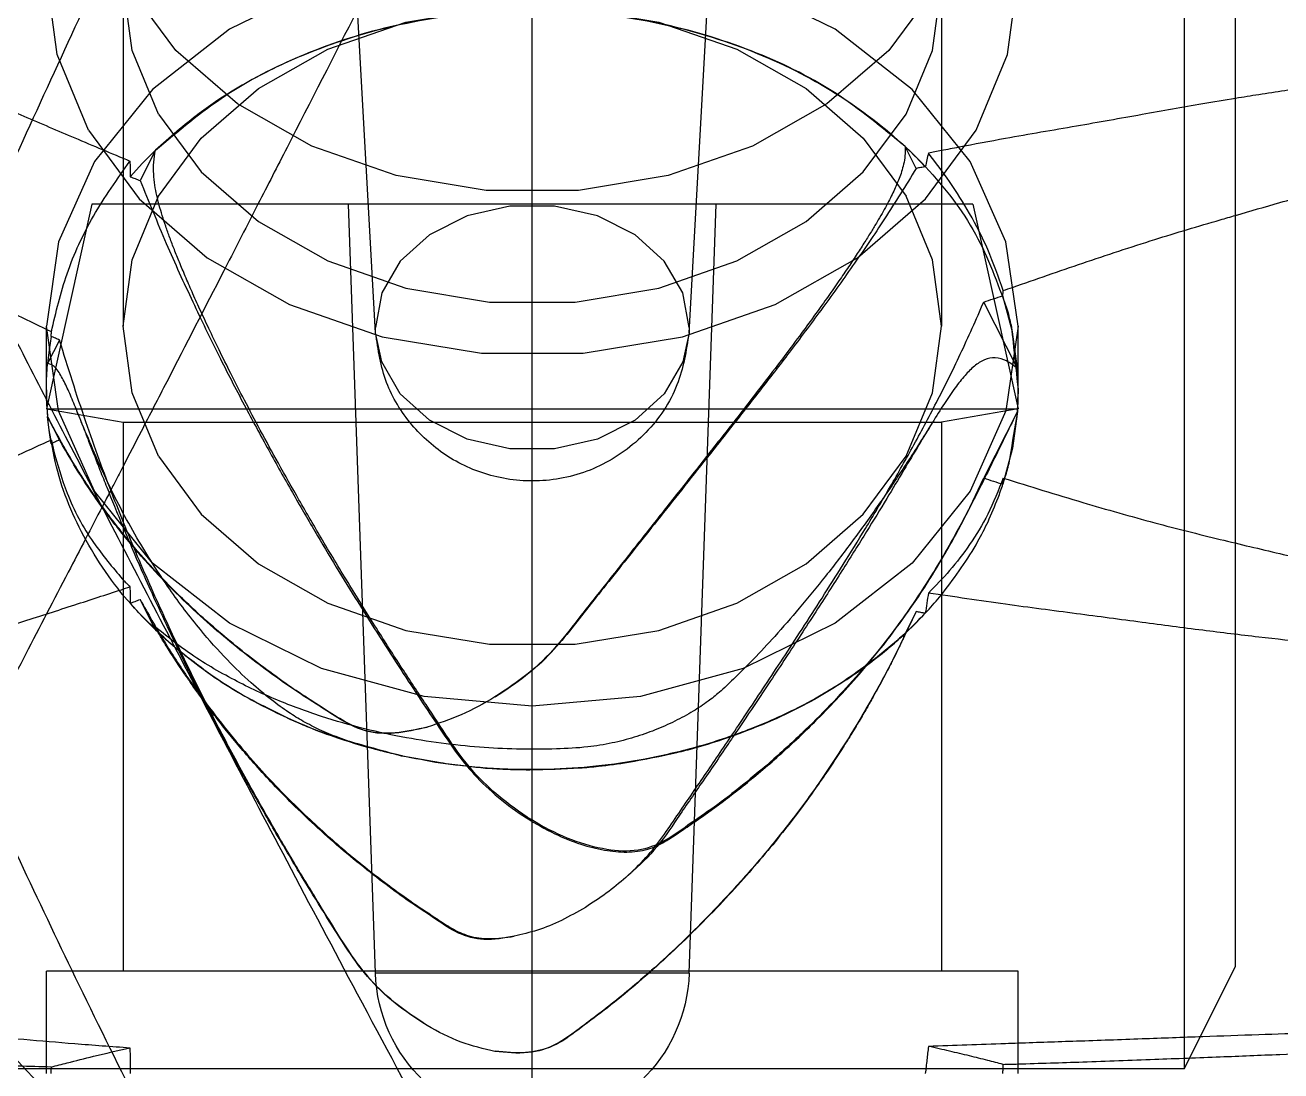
# Model space of a CAD drawing. Header units: millimetres. Extents: x 8981 to 59433, y 5244 to 14154.
# Drawn here: x 10623.24 to 10672.35, y 9229.16 to 9270.07 of the extents above; entities that cross this region are included whole.
import ezdxf

# ---------------------------------------------------------------- set-up
doc = ezdxf.new("R2010")
doc.units = ezdxf.units.MM
doc.linetypes.add('DASHED', pattern=[19.049999999999997, 12.7, -6.35])
doc.layers.add('2虚线层', color=6, linetype='DASHED')
doc.layers.add('6细线层', color=4, linetype='Continuous')

# ---------------------------------------------------------------- blocks, each defined once
blk = doc.blocks.new('G$CE91B29D6')
at = {"layer": '6细线层'}
for p, q in [((101.3815373907992, -261.6280124246841), (101.3815373907992, 259.3674384866608)), ((75.88153739079917, -50.25848892354406), (75.88153739079917, 2.283182012615725)), ((73.88153739079917, -50.75687339575961), (73.88153739079917, 1.901697609690018)), ((95.25174940556371, -42.53353054483887), (94.20251992989415, -23.81812456843909)), ((107.5113253760346, -42.53353054483887), (108.5605548517042, -23.81812456843909)), ((85.38153739079917, -28.88984166190494), (85.38153739079917, -42.27680307999253)), ((117.3815373907992, -28.88984166190494), (117.3815373907992, -42.27680307999253)), ((119.9663418046393, -31.64851364260539), (120.3815373907992, -28.56002743903082)), ((118.7389010860779, -34.60201817890629), (119.9663418046393, -31.64851364260539)), ((84.26312890082681, -35.83154770743567), (86.52673922378654, -33.0149879141245)), ((116.2363355578118, -33.0149879141245), (118.4999458807715, -35.83154770743567)), ((86.36801113739693, -36.10342326073442), (86.8013773382836, -35.24591970560141)), ((82.85790705952877, -38.97129951801617), (84.26312890082681, -35.83154770743567)), ((116.1197071475171, -35.39574693818577), (116.716422915385, -36.57647097820882)), ((116.1197071475171, -35.39574693818577), (116.6244743027919, -35.90281911962666)), ((118.4999458807715, -35.83154770743567), (119.9051677220696, -38.97129951801617)), ((116.6244743027919, -35.90281911962666), (117.1040149665632, -36.43027656339109)), ((84.15509469147855, -37.50298635533545), (82.38153739079917, -45.50298635533545)), ((84.15509469147855, -37.50298635533545), (118.6079800891885, -37.50298635533545)), ((95.24586400754833, -67.57783544366248), (94.19562713515097, -37.50298635533545)), ((107.5172107731187, -67.57783544366248), (108.5674476464474, -37.50298635533545)), ((118.6079800891885, -37.50298635533545), (120.3815373907992, -45.50298635533545)), ((82.38153739079917, -42.27680307999253), (82.85790705952877, -38.97129951801617)), ((119.9051677220696, -38.97129951801617), (120.3815373907992, -42.27680307999253)), ((82.4116883342349, -43.93181610666215), (83.72680590387517, -41.32958734803833)), ((82.38153739079917, -44.7702206755057), (82.38153739079917, -42.27680307999253)), ((95.24586400754833, -42.32347072311677), (95.25174940556371, -42.53353054483887)), ((107.5113253760346, -42.53353054483887), (107.5172107731187, -42.32347072311677)), ((117.031899002307, -44.87763356720097), (117.3815373907992, -42.27680307999253)), ((120.1909452731916, -42.67198884650134), (120.275378650912, -43.20265653519891)), ((120.3815373907992, -44.77005025953986), (120.3815373907992, -42.27680307999253)), ((119.8712766532981, -42.81899355910718), (120.3355281659597, -43.73761001112871)), ((120.275378650912, -43.20265653519891), (120.3355281659597, -43.73761001112871)), ((115.9982647131392, -47.36479528190102), (117.031899002307, -44.87763356720097)), ((120.3815373907992, -45.50298635533545), (82.38153739079917, -45.50298635533545)), ((82.38153739079917, -45.50298635533545), (85.38153739079917, -46.03196729754563)), ((82.4116883342349, -45.6097084680805), (82.60684162277812, -47.0516206471948)), ((82.4116883342349, -45.6097084680805), (83.72680590387517, -48.21193722670432)), ((120.3815373907992, -45.50298635533545), (117.3815373907992, -46.03196729754563)), ((117.3815373907992, -46.03196729754563), (85.38153739079917, -46.03196729754563)), ((85.38153739079917, -46.03196729754563), (85.38153739079917, -67.50298635533545)), ((117.3815373907992, -46.03196729754563), (117.3815373907992, -67.50298635533545)), ((119.8712766532981, -46.72253101563547), (120.3355281659597, -45.80391456349753)), ((120.275378650912, -46.33886803954374), (120.3355281659597, -45.80391456349753)), ((120.1909452731916, -46.8695357281249), (120.275378650912, -46.33886803954374)), ((82.60684162277812, -47.0516206471948), (82.97684188086623, -48.46007777948398)), ((84.38091300886208, -49.58349445660133), (83.72680590387517, -48.21193722670432)), ((84.38055671930397, -49.58369217370637), (83.92301513154143, -48.67835267737973)), ((84.26312890082681, -48.72205845231656), (86.52673922378654, -51.53861824562773)), ((75.88153739079917, -71.30298635538202), (75.88153739079917, -50.25848892354406)), ((73.88153739079917, -67.30298635538202), (73.88153739079917, -50.75687339575961)), ((116.1197071475171, -54.14577763644047), (116.716422915385, -52.96505359653383)), ((86.36801113739693, -53.43810131400824), (86.8013773382836, -54.29560486902483)), ((86.36801113739693, -53.43810131400824), (87.13914577283049, -55.04135966789909)), ((116.6244743027919, -53.63870545499958), (117.1040149665632, -53.11124801135156)), ((116.1197071475171, -54.14577763644047), (116.6244743027919, -53.63870545499958)), ((86.80106350027108, -54.29500481765717), (86.80051896061832, -54.29444823041558)), ((87.28251290127719, -55.32580527849495), (87.13883070733482, -55.04150070785545)), ((104.975524566994, -59.35698113916442), (106.4543102177986, -59.08603173971642)), ((75.88153739079917, -71.30298635538202), (73.88153739079917, -67.30298635538202)), ((82.38153739079917, -67.50298635533545), (120.3815373907992, -67.50298635533545)), ((82.38153739079917, -71.50211767759174), (82.38153739079917, -67.50298635533545)), ((95.24586400754833, -67.57783544366248), (107.5172107731187, -67.57783544366248)), ((120.3815373907992, -71.50184435141273), (120.3815373907992, -67.50298635533545)), ((126.8815373907992, -71.30298635538202), (75.88153739079917, -71.30298635538202))]:
    blk.add_line(p, q, dxfattribs=at)
for points in [[(84.15509469147855, -23.57210902415682), (84.53127074513668, -26.37133237579837), (85.64555433943951, -29.05213791248389), (87.44301134992475, -31.48630686232354)], [(87.44301134992475, -31.48630686232354), (89.85881703898394, -33.58374258689582), (92.76402908649379, -35.23395518504549), (96.06431259393776, -36.38263791869394), (99.57494655151004, -36.96601548371837), (103.1881282300883, -36.96601548371837), (106.6987621867293, -36.38263791869394), (109.9990456951045, -35.23395518504549), (112.9042577416831, -33.58374258689582), (115.3200634316736, -31.48630686232354), (117.1175204421588, -29.05213791248389), (118.2318040355303, -26.37133237579837), (118.6079800891885, -23.57210902415682)], [(105.6094351363563, -27.7944457171252), (109.6253284336262, -28.89309239259455), (113.2278436263286, -30.66285420733038), (116.2363355578118, -33.0149879141245)], [(86.01021449726159, -37.29145872720983), (84.0241736955204, -34.60201817890629), (82.79673297695899, -31.64851364260539), (82.38153739079917, -28.56002743903082)], [(115.9982647131392, -33.97783386381343), (114.3258093008035, -36.24262590450235), (112.0876270923027, -38.18606599129271), (109.3815373907992, -39.72321646660566), (106.3258093008035, -40.78689647850115), (103.0539928031349, -41.33061810664367), (99.70908197846347, -41.33061810664367), (96.43726548079485, -40.78689647850115), (93.38153739079917, -39.72321646660566), (90.67544768929565, -38.18606599129271), (88.43726548079485, -36.24262590450235), (86.76481006845916, -33.97783386381343), (85.73117577929133, -31.49067214899696), (85.38153739079917, -28.88984166190494)], [(86.52673922378654, -33.0149879141245), (89.53523115526968, -30.66285420733038), (93.13774634704077, -28.89309239259455)], [(115.9982647131392, -33.97783386381343), (117.031899002307, -31.49067214899696), (117.3815373907992, -28.88984166190494)], [(117.3815373907992, -42.27680307999253), (117.031899002307, -39.67597259266768), (115.9982647131392, -37.18881087785121), (114.3258093008035, -34.92401883716229), (112.0876270923027, -32.98057875048835), (109.3815373907992, -31.44342827517539), (106.3258093008035, -30.37974826316349), (103.0539928031349, -29.83602663502097), (99.70908197846347, -29.83602663502097), (96.43726548079485, -30.37974826316349), (93.38153739079917, -31.44342827517539), (90.67544768929565, -32.98057875048835), (88.43726548079485, -34.92401883716229), (86.76481006845916, -37.18881087785121)], [(118.7389010860779, -34.60201817890629), (116.7528602834054, -37.29145872720983), (114.0950189111018, -39.59929383022245), (110.8815373907992, -41.42466001969296), (107.2528602834054, -42.68778003379703), (103.3675781925403, -43.33344946720172), (99.39549658905798, -43.33344946720172), (95.51021449726159, -42.68778003379703), (91.88153739079917, -41.42466001969296), (88.66805586956525, -39.59929383022245), (86.01021449726159, -37.29145872720983)], [(86.01308195937509, -36.0362461602781), (86.39983274500901, -35.63475026306696), (86.8013773382836, -35.24591970560141)], [(85.38153739079917, -42.27680307999253), (85.73117577929133, -39.67597259266768), (86.76481006845916, -37.18881087785121)], [(95.24586400754833, -42.32347072311677), (95.49440189164216, -40.9719820067985), (96.21988048117692, -39.72998286865186), (97.36352581616575, -38.69809269229881), (98.83268655270422, -37.95990908320528), (100.508340025247, -37.57523528696038), (102.2547347563514, -37.57523528696038), (103.9303882288941, -37.95990908320528), (105.3995489654326, -38.69809269229881), (106.5431943004214, -39.72998286865186), (107.2686728899562, -40.9719820067985), (107.5172107731187, -42.32347072311677)], [(82.4116883342349, -43.93181610666215), (82.60684162277812, -42.48990392743144), (82.97684188086623, -41.08144679525867)], [(82.38153739079917, -42.27680307999253), (82.85790705952877, -45.58230664173607), (84.26312890082681, -48.72205845231656)], [(115.9982647131392, -47.36479528190102), (114.3258093008035, -49.62958732270636), (112.0876270923027, -51.5730274093803), (109.3815373907992, -53.11017788469326), (106.3258093008035, -54.17385789670516), (103.0539928031349, -54.71757952473126), (99.70908197846347, -54.71757952473126), (96.43726548079485, -54.17385789670516), (93.38153739079917, -53.11017788469326), (90.67544768929565, -51.5730274093803), (88.43726548079485, -49.62958732270636), (86.76481006845916, -47.36479528190102), (85.73117577929133, -44.87763356720097), (85.38153739079917, -42.27680307999253)], [(86.52673922378654, -51.53861824562773), (89.53523115526968, -53.89075195242185), (93.13774634704077, -55.6605137672741), (97.15363964524204, -56.75916044262704), (101.3815373907992, -57.13160124688875), (105.6094351363563, -56.75916044262704), (109.6253284336262, -55.6605137672741), (113.2278436263286, -53.89075195242185), (116.2363355578118, -51.53861824562773), (118.4999458807715, -48.72205845231656), (119.9051677220696, -45.58230664173607), (120.3815373907992, -42.27680307999253)], [(95.25174940556371, -42.53353054483887), (95.49440189164216, -43.67495943955146), (96.21988048117692, -44.9169585776981), (97.36352581616575, -45.94884875393473), (98.83268655270422, -46.68703236314468), (100.508340025247, -47.07170615938958), (102.2547347563514, -47.07170615938958), (103.9303882288941, -46.68703236314468), (105.3995489654326, -45.94884875393473), (106.5431943004214, -44.9169585776981), (107.2686728899562, -43.67495943955146), (107.5113253760346, -42.53353054483887)], [(86.01308195937509, -53.50527841446456), (86.39983274500901, -53.90677431167569), (86.8013773382836, -54.29560486902483)]]:
    blk.add_lwpolyline(points, dxfattribs=at)
blk.add_arc((101.3815373907992, -67.36357300786767), 6.1394133476, 182.0000000001571, 357.9999999998429, dxfattribs=at)
for points in [[(140.4289840906122, -86.85070632083807), (140.4756052018338, -86.70258867915254), (140.4773878277474, -86.44223300460726), (140.4588622412839, -86.16089151368942), (140.4357077003651, -85.85642149369232), (140.4072232320168, -85.52612053568009), (140.3581169442468, -85.16741940099746), (140.2869335617133, -84.77943452005275), (140.1981262750187, -84.36037551716436), (140.0937200439357, -83.90754921035841), (139.9727096305423, -83.41827659262344), (139.8344363178321, -82.88979961478617), (139.6788654401162, -82.31905980908778), (139.506134964452, -81.70249287597835), (139.3147754556694, -81.0362958679907), (139.102781155073, -80.3163536231732), (138.8679872219645, -79.5382115393877), (138.6080754193672, -78.69702826417051), (138.32059253838, -77.78753219218925), (138.0029017123588, -76.80395627510734), (137.6520285736033, -75.74002448213287), (137.2647964581111, -74.58887474017683), (136.8378872106978, -73.34293043520302), (136.3676696726316, -71.99379442993086), (135.8495877123632, -70.53234665549826), (135.27847765565, -68.9486059875926), (134.6486242580422, -67.23159155470785), (133.953606036418, -65.36923656240106), (133.1863088960954, -63.34824832330924), (132.3389161889636, -61.15394359547645), (131.4028457439699, -58.77003250550479), (130.3680847062924, -56.1785526482854), (129.2227901657307, -53.35977622109931), (127.9535085614034, -50.29188654501922), (126.5448129055285, -46.95074404240586), (124.9787903362148, -43.3097016151296), (123.2348210494229, -39.33927736966871), (121.2889554108688, -35.00689154886641), (119.1132966912546, -30.27659758168738), (116.6751840998613, -25.10871797637083), (113.9356169178345, -19.45971000392456), (110.8436136543014, -13.28294316167012), (107.3368091414877, -6.530978933093138), (103.335925609731, 0.8521610705647618), (98.79349905338222, 8.831664039287716), (94.24826530266637, 16.44858836929779), (90.16900428842837, 23.03718213993125), (86.46457067124629, 28.81389031419531), (83.09727557089263, 33.91691486327909), (80.07758917652154, 38.49056589778047), (77.3593020429098, 42.60851004056167), (74.87331966675902, 46.31114203820471), (72.58806686095977, 49.64713580219541), (70.48960530005479, 52.66523450228851), (68.56357496224427, 55.40499519242439), (66.79496335882777, 57.89843948290218), (65.39150010414505, 59.86340320669115)], [(85.55995885461653, -109.33026977384), (86.32751465022648, -108.0053065072279), (89.76272938951934, -101.9919351028511), (93.54438078302974, -95.25606953608803), (97.6580695639559, -87.84836341568734), (101.6299548763045, -80.61191236134619), (105.12445005674, -74.16725719254464), (108.2165391956651, -68.39764399488922), (110.9730803816774, -63.19767189153936), (113.4454467845344, -58.49274564092048), (115.6744725694143, -54.22147098288406), (117.6922858515018, -50.33370978292078), (119.5254277791091, -46.78745683096349), (121.1959152286136, -43.54703403683379), (122.7221026289471, -40.58163213997614), (124.1195403029405, -37.86443460325245), (125.401451702156, -35.37186643783934), (126.5794674986237, -33.08321127446834), (127.6642431560167, -30.98033679870423), (128.6649116761246, -29.04695903824177), (129.5892872204267, -27.26836728467606), (130.4441391573482, -25.6312568836147), (131.2353981108599, -24.12358029291499), (131.9683101418623, -22.73441516689491), (132.6477078757443, -21.45392786583398), (133.2785956607395, -20.27353385079186), (133.8654198189461, -19.1853889512131), (134.4119388255485, -18.18220770196058), (134.9213922945046, -17.25725015311036), (135.3966305189961, -16.40430737449788), (135.8401584233352, -15.61765066895168), (136.254176212401, -14.89204293687362), (136.6406319615626, -14.22271384752821), (137.0014421231308, -13.60525033145677), (137.3397327353441, -13.0368189222645), (137.6587652367734, -12.51559785939753), (137.9607281777271, -12.03935258963611), (138.2474088742592, -11.60538142162841), (138.523695602008, -11.2141485363245), (138.7947888233894, -10.86830217239913), (139.0536387245365, -10.56091221026145)], [(140.4357077003651, -11.34443474048749), (140.4072232320168, -11.70237578055821), (140.3581169442468, -12.09078186529223), (140.2869335617133, -12.510532196844), (140.1981262750187, -12.96347620990127), (140.0937200439357, -13.4524235771969), (139.9727096305423, -13.98014892672654), (139.8344363178321, -14.54949013667647), (139.6788654401162, -15.16358352848329), (139.506134964452, -15.82607965159696), (139.3147754556694, -16.54084974189755), (139.102781155073, -17.31205863715149), (138.8679872219645, -18.14418666262645), (138.6080754193672, -19.04207170603331), (138.32059253838, -20.01094558369368), (138.0029017123588, -21.0564915771829), (137.6520285736033, -22.1848447950324), (137.2647964581111, -23.4026576380711), (136.8378872106978, -24.71721610764507), (136.3676696726316, -26.13652759825345), (135.8495877123632, -27.6691902698949), (135.27847765565, -29.3245066824602), (134.6486242580422, -31.11259094788693), (133.953606036418, -33.04441322560888), (133.1863088960954, -35.13189141137991), (132.3389161889636, -37.38799708732404), (131.4028457439699, -39.82690027332865), (130.3680847062924, -42.46394404163584), (129.2227901657307, -45.31563091790304), (127.9535085614034, -48.39982160739601), (126.5448129055285, -51.73581317346543), (124.9787903362148, -55.34433481784072), (123.2348210494229, -59.24764571560081), (121.2889554108688, -63.46951810317114), (119.1132966912546, -68.03516606276389), (116.6751840998613, -72.97119117318653), (113.9356169178345, -78.30521520494949), (110.8436136543014, -84.06456301815342), (107.3368091414877, -90.27351345552597), (103.335925609731, -96.9595976943383), (98.79349905338222, -104.0645373290172), (94.24826530266637, -110.7288765067933), (90.16900428842837, -116.4001607608516), (87.65353908289308, -119.7543969399994)], [(120.188107851819, -42.49959351925645), (122.7697035632291, -41.2254110617796), (125.0651703960457, -40.01312077150214), (127.1143333622449, -38.86268065299373), (128.950288396255, -37.77310754184145), (130.6000519096115, -36.74287832027767), (132.0862559098014, -35.77014731883537), (133.4275574310877, -34.8523265857948), (134.639389839881, -33.98625344096217), (135.7353095718854, -33.16916676529218), (136.7273587527879, -32.39867056440562), (137.6263180579253, -31.67267533380073), (138.4412482808539, -30.98870005120989), (139.1783796948575, -30.34324501012452), (139.8432240727552, -29.7337483104784), (140.4420247906082, -29.15876109257806), (140.9814266897001, -28.6172111404594), (141.4673824831107, -28.10770513815805), (141.8951622042068, -27.62298454029951), (142.2498232926437, -27.15320732595865), (142.5193706787386, -26.69517806381918), (142.63437570531, -26.18132952519227)], [(107.3897351994374, -28.28172608383466), (108.2165391956651, -29.89901147701312), (110.9730803816774, -35.28705336316489), (112.1084745423132, -37.50329636258539)], [(116.1201258794599, -35.39599991880823), (113.3729986054086, -33.2480760612525), (110.123850943447, -31.58141098788474), (106.5089874881514, -30.46700839372352), (102.6795993241676, -29.95018665550742), (98.79586037054742, -30.05383046879433), (95.0202277413764, -30.77281359396875), (91.51065074924463, -32.07735407026485), (88.4139590057739, -33.91338166035712), (85.85972450293684, -36.20303976431023), (83.95483635451728, -38.85175618575886), (82.77903590716505, -41.74751569749787)], [(86.80113059181804, -35.24599744030274), (89.56488988820547, -33.1381467479514), (92.82224975425834, -31.508146825945), (96.43389582626605, -30.42837778176181), (100.2493517426037, -29.94189789798111), (104.1060153124117, -30.06903267710004), (107.8594663272806, -30.80574145284481), (111.3425569598758, -32.12037863128353), (114.4095407155537, -33.95766484190244), (116.1202693506339, -35.39585060358513)], [(49.73189596824432, -30.74354943749495), (50.08590540375644, -30.74468160665128), (50.46814751152033, -30.74970428901725), (50.88088332574898, -30.75931398221292), (51.32653159640813, -30.77426186692901), (51.8076855790996, -30.79534010426141), (52.32711970146829, -30.82335929991677), (52.88778856016779, -30.85911357495934), (53.4928399472692, -30.90333061316051), (54.14565473508173, -30.95665520813782), (54.84984620746309, -31.01974838157184), (55.60923004143024, -31.09310848580208), (56.42780502878213, -31.1769113203045), (57.30974755894476, -31.27085230580997), (58.25953736987049, -31.37395821593236), (59.28227152202362, -31.48456307535525), (60.38367650184864, -31.60277309839148), (61.5703680365541, -31.7308480006177), (62.85002395037645, -31.87203401548322), (64.23080874320203, -32.03076117299497), (65.72105602819556, -32.21139728778508), (67.32966156296516, -32.41673234547488), (69.06644240200603, -32.64956030272879), (70.9428529896968, -32.91425231122412), (72.97203089568848, -33.22073904541321), (73.88214119795794, -33.36696508037858)], [(127.4803166221091, -31.33742053830065), (126.3786281979837, -31.82603716978338), (124.8074741521114, -32.51868729828857), (123.1078867119932, -33.26148783136159), (121.2681479844459, -34.05694528808817), (119.2754327551656, -34.90772770799231), (117.1154045303547, -35.81633866170887)], [(73.88188312474722, -37.93939839792438), (72.15289222069168, -37.44104001065716), (70.03636919792825, -36.83612263761461), (68.10513452433133, -36.29528646357358), (66.33744219962591, -35.81461169780232), (64.71656603451902, -35.3861256436212), (63.22838691148991, -35.0021675999742), (61.86031985089267, -34.65697106835432), (60.60057221159423, -34.34789490629919), (59.43876030474985, -34.07275968696922), (58.36592537622982, -33.82903488830198), (57.37434096254492, -33.61371686554048), (56.45777802348221, -33.42162605246995), (55.61068271372551, -33.2477693122346), (54.82780005402947, -33.08845982339699), (54.10421306260014, -32.94098633120302), (53.43534969624216, -32.80335729080252), (52.81697745241308, -32.67410058958922), (52.24522524878466, -32.55199105245993), (51.71654118124479, -32.43604135222267), (51.22763590041632, -32.32555735576898), (50.77546588230962, -32.22005608910695), (50.35723236102695, -32.11920505319722), (49.97039403013969, -32.02278287685476)], [(73.88214119795794, -33.36696508037858), (75.16616209495896, -33.58239713753574), (77.53606842916543, -33.99937873880845), (80.09918056793595, -34.45093800965697), (82.87775015171701, -34.93682089878712), (84.7051118332156, -35.27563436713535)], [(84.7051118332156, -35.27563436713535), (85.3824706942969, -35.40744831599295)], [(86.80106350027108, -35.24590706790332), (86.80919831331903, -35.61036197270732), (86.8630408541494, -35.94023156515323), (86.94170773860151, -36.23065642360598), (87.0337079893061, -36.49447689380031), (87.13476691387677, -36.74298913008533), (87.24765342652881, -36.99256572383456), (87.3778716110819, -37.25791223405395), (87.53019060559654, -37.54833866469562), (87.70403903994793, -37.86203781387303), (87.89934701558286, -38.19863200024702), (88.12093680065209, -38.56586053990759), (88.37621256981129, -38.97457410022616), (88.67383670706386, -39.4363940008916), (89.01288277834738, -39.94758136279415), (89.39164884287948, -40.50383127853274), (89.81785210214639, -41.11464030679781), (90.30105265967632, -41.79126747709233), (90.8561941654616, -42.55153939081356), (91.50808872275138, -43.42513371375389), (92.27041970186019, -44.42545372270979), (93.11445853851819, -45.51501874160022), (94.05365654073739, -46.71610332780983), (95.11193815425122, -48.06327554746531), (96.25150503862733, -49.50784739269875), (97.36441416286016, -50.91648613079451), (98.44262933444315, -52.28069508820772), (99.48076232049698, -53.59340783429798), (100.4435840369397, -54.7935190431308), (101.5392110468083, -55.85320451378357), (102.8399565768623, -56.77611037227325)], [(82.9691628487044, -40.88333685090765), (83.57229474458927, -39.27653865900356), (84.28212418772364, -37.86691762437113), (85.06149316385472, -36.62074255512562), (85.89047359667802, -35.50880152010359)], [(85.3824706942969, -35.40744831599295), (85.89047359667802, -35.50880152010359)], [(85.89047359667802, -35.50880152010359), (85.95173315789634, -35.77277901978232), (86.01308195937509, -36.0362461602781)], [(88.6230948948496, -55.8824527427787), (89.59613347884351, -56.95008020719979), (90.69375646200115, -58.0554319457151), (91.93823757294649, -59.20311896130443), (93.16641398139382, -60.2323582326062), (94.27289615564132, -61.08252470649313), (95.2927351323151, -61.79535115859471), (96.22764072932387, -62.40972526778933), (97.24534350719387, -62.76745193975512), (98.466623861269, -62.73986782936845), (99.8312525506326, -62.36751190398354), (101.2311174887427, -61.6873905552784), (102.5656831952938, -60.75646710605361), (103.7169455689573, -59.65623299754225), (104.6456977407643, -58.42004435986746), (105.5369682832816, -57.07788824150339), (106.4799954313048, -55.64471659949049), (107.4662660611057, -54.10194939607754), (108.5178941822805, -52.41340303700417), (109.5815235189357, -50.64819479000289), (110.504899695442, -49.06270400714129), (111.308415718303, -47.63755142770242), (112.0192882930123, -46.33543466380797), (112.6388963404306, -45.16327284299769), (113.17059491288, -44.1247877816204), (113.6297516701006, -43.19920202670619), (114.02912360143, -42.36815108638257), (114.3791435369485, -41.61580664850771), (114.6881216186293, -40.92883669305593), (114.9543881871932, -40.31513134622946), (115.1805539614716, -39.77327818062622), (115.3774066622564, -39.2809144295752), (115.5542441233256, -38.81550053646788), (115.7144498852276, -38.3657774454914), (115.8530593383321, -37.94216092268471), (115.9680457105123, -37.54808656778187), (116.0633381967627, -37.16319073247723), (116.1394675773763, -36.75945276010316), (116.1855356245496, -36.32403086486738), (116.1825929478937, -35.8590391430771), (116.1202185535067, -35.39675885927863)], [(117.1154045303547, -35.81633866170887), (117.1096479351827, -36.12273560510948), (117.1040149665632, -36.43027656339109)], [(120.188107851819, -42.49959351925645), (119.5734411896401, -40.2273644345114), (118.5377388316401, -37.96800948877353), (117.1154045303547, -35.81633866170887)], [(86.01308195937509, -36.0362461602781), (86.19062147934073, -36.06973864615429), (86.36801113739693, -36.10342326073442)], [(86.36801113739693, -36.10342326073442), (87.60805346623147, -38.07611044659279), (88.85790331840599, -39.92032697680406), (90.10155477460557, -41.65597711049486), (91.32242559168571, -43.2886069715023), (92.50024593241596, -44.8148333117133), (93.61648649808103, -46.2367054928327), (94.66814026694828, -47.56843138765544), (95.6649938495093, -48.82661466964055), (96.60758457139218, -50.0132415300468), (97.48042147692377, -51.1130744923139), (98.29537029277617, -52.13929545518477), (99.07635814596051, -53.11966753727756), (99.83483683031136, -54.08520140720066), (100.6417448287093, -55.03848654031754), (101.6439063045391, -55.95485292130616), (102.8338073882469, -56.78585943393409)], [(116.716422915385, -36.57647097820882), (115.6923357834303, -39.03407516749576), (114.658536281363, -41.32295851735398), (113.6384464669236, -43.42456205305643), (112.6473059048139, -45.35151147004217), (111.6888819773876, -47.12972915370483), (110.764786220082, -48.77762908977456), (109.8834959640362, -50.2961389075499), (109.0463637578496, -51.69585709064268), (108.2093664919221, -53.05801308492664), (107.358673339636, -54.40929319860879), (106.5243913986915, -55.70713366987184), (105.7337141269081, -56.90729597338941), (105.0301276109376, -57.96303628489841), (104.393520898112, -58.89486680575646), (103.6524804103383, -59.80731995624956), (102.7024884605044, -60.7046856173547), (101.6136030619227, -61.50281965488102), (100.4952543451645, -62.12863825960085), (99.47931738190437, -62.536279106047), (98.55364290431226, -62.76834984030575), (97.68114961769516, -62.84229009540286), (96.86774260636503, -62.73060120292939), (96.195438797512, -62.43415293761063), (95.61130047675306, -62.05548287602141), (95.04357608214104, -61.67047610750888), (94.47772913884455, -61.27533344132826), (93.90230501901442, -60.85073494305834), (93.2967548630395, -60.38062784110662), (92.64030169595117, -59.84748906176537), (91.91861357811922, -59.22984196606558), (91.15214320916766, -58.53449887409806), (90.34668696478093, -57.7588004572317), (89.49347848251546, -56.88418143172748), (88.58935855135405, -55.88530108460691)], [(117.1040149665632, -36.43027656339109), (116.9103413251423, -36.50336420454551), (116.716422915385, -36.57647097820882)], [(154.9280590404951, -37.72041507565882), (154.9002538080522, -37.70458571217023), (154.8280169544005, -37.67256942228414), (154.7501377211147, -37.65281822637189), (154.6698274118089, -37.64317097840831), (154.5797544549414, -37.64602688967716), (154.5006604715445, -37.65853216871619), (154.4271947051593, -37.68057324329857), (154.3166856429734, -37.72004061494954), (154.1872984645152, -37.76698139391374), (154.1159563622632, -37.79375780920964), (154.0418844268852, -37.82265016646124), (153.9663789103934, -37.85362710570917), (153.8911713612461, -37.88643908884842), (153.819435860888, -37.91999677778222), (153.7511413590246, -37.95439399348106), (153.6792483049639, -37.99319965648465), (153.6029350989693, -38.03702798939776), (153.5217258696639, -38.08626228140201), (153.4353862255075, -38.14100893400609), (153.345411492438, -38.20005079335533), (153.2514735319846, -38.26354249415454), (153.154198797346, -38.33121130650397), (153.0533379576364, -38.40335678856354), (152.9483717781686, -38.48047599731945), (152.8389512933054, -38.56294535426423), (152.7245667725065, -38.65125211537816), (152.6045350487539, -38.74601471179631), (152.4778787474343, -38.84818795486353), (152.3436907370769, -38.9587663251441), (152.2009585070618, -39.0788662286941), (152.0483371493601, -39.20991562039126), (151.8842292771869, -39.35358714673202), (151.706563365572, -39.51197929726914), (151.5126767111205, -39.68769712687936), (151.2991167213031, -39.88397343782708), (151.0612451498591, -40.10490957822185), (150.7910177082949, -40.35762240260374), (150.4761328705781, -40.65408974885941), (150.098589157612, -41.01235878129955), (149.6265176096194, -41.46459244540893), (148.9949119453513, -42.07693186239339), (148.0332988183209, -43.02465033566114), (145.915834677332, -45.16794873855542), (126.1246883793929, -66.11167467781343), (101.5181130756819, -92.34076807869133), (88.97809342287565, -106.5266425934387), (85.41079517819071, -110.8755997427506), (82.42141492284918, -114.7204575863434), (81.17588821791196, -116.3816112983041), (80.60051619626665, -117.1626645496581), (80.31763348627919, -117.5533437390113)], [(112.1084745423132, -37.50329636258539), (113.3892110464358, -40.0002134158276)], [(82.60078676410103, -40.75584098335821), (79.85402903698468, -39.80786181509029), (77.04225167065943, -38.88483650574926), (74.4810840840646, -38.11384924850427), (73.88188312474722, -37.93939839792438)], [(155.3726627704882, -38.33784359309357), (155.3730388022223, -38.41426133352797), (155.3717171064773, -38.54262941342313), (155.367859062665, -38.65157262480352), (155.3614369248235, -38.75119312258903), (155.3521183877447, -38.84661408257671), (155.33832244102, -38.94785535754636), (155.3156593189769, -39.07486708159558), (155.2991654089847, -39.15310423308983), (155.2776298270755, -39.24557542870753), (155.2494825664171, -39.35667422192637), (155.2160135991135, -39.47992972936481), (155.1775977052012, -39.61243574705441), (155.1334670539209, -39.75548429810442), (155.0827413554498, -39.91056350443978), (155.0243700360143, -40.07955236500129), (154.9572954791793, -40.26429289858788), (154.8806716920071, -40.46569658501539), (154.7926747714364, -40.68674417759757), (154.6908301095673, -40.93166204926092), (154.5718272681543, -41.20627070276532), (154.4311438230061, -41.51882201910485), (154.2623590928697, -41.88167790009174), (154.0561180076757, -42.31418370641768), (153.7979695731037, -42.84485464473255), (153.4562743789711, -43.53087751602288), (152.9560101702073, -44.50493728171568), (152.0362744405129, -46.21507199108601), (146.5623490772405, -55.16217659111135), (127.3921911622592, -80.04753362177871), (103.6372863649585, -105.0972579930676), (91.7063395212599, -116.6692852510605), (88.10681820094669, -120.2139815615956)], [(113.3892110464358, -40.0002134158276), (113.4454467845344, -40.10976753383875), (115.6744725694143, -44.44570645119529), (116.6786937908464, -46.39447562093846)], [(82.9691628487044, -40.88333685090765), (82.60078676410103, -40.75584098335821)], [(82.97684188086623, -41.08144679525867), (82.97299996569836, -40.98244525829796), (82.9691628487044, -40.88333685090765)], [(83.72680590387517, -41.32958734803833), (83.3521100598582, -41.20556050038431), (82.97684188086623, -41.08144679525867)], [(97.7195855546006, -63.8332299310714), (96.94143307108516, -63.06096745899413), (96.2872252435618, -62.2429915626999), (95.72425294287586, -61.43049498391338), (95.18366506781513, -60.6375118085416), (94.64627225689674, -59.85357716376893), (94.10443157136524, -59.05708269099705), (93.54241747774267, -58.22289400664158), (92.94124116741204, -57.32533720240463), (92.28530903246337, -56.33956608781591), (91.57764758348549, -55.26544620364439), (90.83367250479841, -54.12316519906744), (90.05238819766873, -52.90823677484877), (89.22610957168126, -51.60216460970696), (88.35473573479885, -50.18922791292425), (87.4466751654827, -48.6605511122616), (86.51661548104221, -47.01819319161586), (85.57808672070587, -45.25932864332572), (84.64364534329707, -43.37113884661812), (83.72680590387517, -41.32958734803833)], [(82.77903590716505, -41.74751569749787), (82.6449202363574, -42.30654242192395)], [(82.6449202363574, -42.30654242192395), (82.38153739079917, -44.7702206755057)], [(95.25174940556371, -42.53353054483887), (95.72284549746746, -44.57139288843609), (96.94210690438831, -46.43061762256548), (98.75085630539888, -47.73712403455283), (100.8409898746022, -48.3054509506328), (102.8895223903664, -48.14121437317226), (104.6778991948077, -47.36930062435567), (106.0911833419659, -46.12836111115757), (107.0794015470156, -44.47608681162819), (107.5113253760346, -42.53353054483887)], [(119.8712766532981, -42.81899355910718), (120.0310897304871, -42.7456201656023), (120.1909452731916, -42.67198884650134)], [(120.1909452731916, -42.67198884650134), (120.1895282658943, -42.58581838337705), (120.188107851819, -42.49959351925645)], [(105.4910690429815, -69.62441411043983), (106.7659417194509, -68.72659203130752), (107.8709676926219, -67.63770265399944), (108.7659023021542, -66.39017987181433), (109.6212599956625, -65.02080815820955), (110.5214850585171, -63.5483751493739), (111.4532544314125, -61.96188238507602), (112.4282286855587, -60.2370411088923), (113.4446077485763, -58.35376154293772), (114.4986497246855, -56.29401858814526), (115.5803864755862, -54.04698222596198), (116.6727370544531, -51.6089328272501), (117.7654685116568, -48.94580279325601), (118.8405996392676, -46.0140850271564), (119.8712766532981, -42.81899355910718)], [(82.41306731470013, -43.92908751149662), (82.84099023502404, -43.63321613520384), (83.27717618078077, -43.51238795276731), (83.69967899650419, -43.59203753795009), (84.09025220193053, -43.83703035989311), (84.45833841238255, -44.1991325559793), (84.84084162108684, -44.67980255186558), (85.26667821213687, -45.30014096549712), (85.74124568786556, -46.05288665590342)], [(82.38127827357584, -44.77022050297819), (82.41223546575839, -43.92872581176925)], [(119.0373846068242, -45.96202801959589), (119.0643058250853, -45.89388679084368), (119.2104426025608, -45.52800607634708), (119.3445310182133, -45.20101422257721), (119.4714325367668, -44.90341829380486), (119.5953299150997, -44.62898379506078), (119.7207090704896, -44.37388124759309), (119.8528613708177, -44.13852652721107)], [(119.8528613708177, -44.13852652721107), (119.996858688929, -43.93409180024173), (120.1583727895477, -43.78631802729797)], [(120.1583727895477, -43.78631802729797), (120.3354828375586, -43.73675819300115)], [(120.3815734404334, -44.77005025360268), (120.3723614140608, -44.30857642157935), (120.3355421600127, -43.73702132026665)], [(82.38127848871136, -44.77022085490171), (82.41226546924645, -45.61213712440804)], [(82.39085699610496, -45.23221553559415), (82.38153739079917, -44.7702206755057)], [(120.375554098674, -45.14295062911697), (120.3723614140608, -45.23178628529422), (120.3637321730339, -45.41325477440841)], [(120.3714837291473, -45.25014420680236), (120.3815373907992, -44.77005025953986)], [(120.3815734292575, -44.77005026570987), (120.375554098674, -45.14295062911697)], [(82.40443002704615, -45.49505472520832), (82.39085699610496, -45.23221553559415)], [(82.41188148588026, -45.60503938712645), (82.40443002704615, -45.49505472520832)], [(82.43152599029327, -45.8424690880347), (82.41188148588026, -45.60503938712645)], [(82.41306731470013, -45.61243706324603), (82.85401024103248, -46.51430452754721), (83.30303027100945, -47.43132906721439)], [(120.3017477373787, -46.12602964788675), (120.3714837291473, -45.25014420680236)], [(120.3585161146902, -45.50143733376171), (120.3355057890722, -45.80415628664196)], [(120.3637321730339, -45.41325477440841), (120.3585161146902, -45.50143733376171)], [(82.73609688591296, -47.62625385611318), (82.43152599029327, -45.8424690880347)], [(85.74124568786556, -46.05288665590342), (86.26228688091123, -46.91407032019924), (86.84961011067116, -47.89693675155286), (87.52262695126319, -49.01688115100842), (88.3095698365205, -50.30450384726282), (89.21101367373103, -51.74655305233318), (90.22610905107194, -53.33537281653844), (91.38938614439303, -55.12207841104828), (92.60209180872971, -56.95120298315305), (93.45550279032523, -58.22281404410023)], [(85.74124602872962, -46.05288864998147), (85.893192241826, -46.29908306640573), (86.83718105863863, -47.77705265616532), (87.82921707250262, -49.24155154218897), (88.85957022097045, -50.67373454465996), (89.91304673619652, -52.0484907317441), (90.94400822363878, -53.30825927120168), (91.90337909285063, -54.40587777073961), (92.73739314630711, -55.29836878716014), (93.51956381920809, -56.08259860263206), (94.066448349432, -56.59387081523892), (94.50763186432505, -56.94584959372878), (95.09199971139515, -57.33295065455604), (95.80129791975105, -57.72253973234911), (96.57731739983046, -58.06895074271597), (97.3927956176185, -58.35382628964726), (98.2600006590792, -58.57626537687611), (99.2152251665675, -58.73064464970957), (100.4382805087798, -58.80948993668426), (101.8228988851615, -58.81791670143139), (103.2631368636348, -58.75482864642981), (104.7502362997466, -58.61057728761807), (106.3041243505859, -58.37301859713625), (107.9380718273305, -58.02130033809226), (109.6306469691181, -57.53584511834197), (111.364617807717, -56.89390474709217), (113.1384781309598, -56.05537785950582), (114.9358200849229, -54.9580951082753), (116.1889846408003, -53.98491605860181)], [(105.4964998307833, -57.95707366021816), (106.7468964317077, -58.17992733430583), (107.824277320803, -58.11474838876165), (108.7013508155205, -57.74748624546919), (109.5250887786233, -57.23519153357483), (110.3878363174581, -56.68102186638862), (111.2824544514724, -56.06222675740719), (112.2407672488325, -55.35498082172126), (113.2000439250105, -54.59321949805599), (114.0662982966014, -53.85213973233476), (114.8154201395073, -53.1654173748102), (115.4707032571741, -52.52516455249861), (116.0478195519381, -51.92667952249758), (116.5514076723912, -51.37454791797791), (116.9893071166434, -50.86895565863233), (117.372017652654, -50.40534488798585), (117.7088210544744, -49.978673655889), (118.0076836561047, -49.58396869222634), (118.2741430866727, -49.21810160193127), (118.5102788116046, -48.88190692546777), (118.7179479812467, -48.57619896251708), (118.9013598672309, -48.29781415616162), (119.0643058250853, -48.04346771375276), (119.2104426025608, -47.80941993417218), (119.3445310182133, -47.58949041459709), (119.4714325367668, -47.37660210439935), (119.5953299150997, -47.16416626528371), (119.7207090704896, -46.94449583871756), (119.8528613708177, -46.70785290957429), (119.996858688929, -46.44422366970684), (120.1583727895477, -46.14198457519524), (120.3354828375586, -45.80407868430484)], [(105.4964998307833, -69.63210409646854), (106.7468964317077, -68.75491810310632), (107.824277320803, -67.71019554883242), (108.7013508155205, -66.52021057356615), (109.5250887786233, -65.21116046491079), (110.3878363174581, -63.81287696259096), (111.2824544514724, -62.30721363530029), (112.2407672488325, -60.63451020803768), (113.2000439250105, -58.88764171302319), (114.0662982966014, -57.23886858182959), (114.8154201395073, -55.75269592611585), (115.4707032571741, -54.40100631199311), (116.0478195519381, -53.16532050655223), (116.5514076723912, -52.04842115275096), (116.9893071166434, -51.04511563212145), (117.372017652654, -50.14207678928506), (117.7088210544744, -49.3263919748133), (118.0076836561047, -48.58633272384759), (118.2741430866727, -47.91478053212631), (118.5102788116046, -47.31230856059119), (118.7179479812467, -46.77918528963346), (118.9013598672309, -46.3086080054054), (119.0373846068242, -45.96202801959589)], [(106.4543334217005, -59.08585418120492), (107.052261414864, -58.94776483834721), (108.1165592883908, -58.65408546023536), (108.9639213904002, -58.36339037760627), (109.6962582542756, -58.05661304469686), (110.336549740211, -57.73168742004782), (110.9018406010427, -57.38401257002261), (111.5770115898185, -56.89146496169269), (112.3799896062546, -56.22008341201581), (113.3025669929766, -55.32835610350594), (114.3614144883313, -54.14184343011584), (115.5586177501091, -52.56517909106333), (116.8406209935629, -50.54820459580515), (118.0607617980995, -48.22087503480725), (119.0374293596678, -45.96204061573371)], [(115.5135136720919, -54.6996636147378), (116.9366639358186, -53.30040550930426), (118.8238416313388, -50.66064243693836), (119.9886526529872, -47.77557027200237), (120.3017477373787, -46.12602964788675)], [(116.6786937908464, -46.39447562093846), (117.3811535340928, -47.75562047644053)], [(105.4910690429815, -57.96474898827728), (106.7659417194509, -58.1904283760814), (107.8709676926219, -58.11356811330188), (108.7659023021542, -57.72093014069833), (109.6212599956625, -57.18851578561589), (110.5214850585171, -56.60691738000605), (111.4532544314125, -55.95715899846982), (112.4282286855587, -55.23047090158798), (113.4446077485763, -54.41159396572039), (114.4986497246855, -53.486472038785), (115.5803864755862, -52.44272521301173), (116.6727370544531, -51.26922765863128), (117.7654685116568, -49.94145575107541), (118.8405996392676, -48.43470895395149), (119.8712766532981, -46.72253101563547)], [(120.1079667787262, -47.11202681274153), (119.5734411896401, -48.79969455848914), (118.5377388316401, -50.73508080746979), (117.4046967596942, -52.16757084731944)], [(119.8712766532981, -46.72253101563547), (120.0310897304871, -46.79590440902393), (120.1909452731916, -46.8695357281249)], [(120.1622594035425, -46.85985051072203), (120.1079667787262, -47.11202681274153)], [(120.188107851819, -46.72811158350669), (120.1622594035425, -46.85985051072203)], [(120.188107851819, -46.72811158350669), (122.7697035632291, -47.90583334700204), (125.0651703960457, -48.98839137214236), (127.1143333622449, -49.98293046257459), (128.950288396255, -50.89652391243726), (130.6000519096115, -51.73587351490278), (132.0862559098014, -52.50720328441821), (133.4275574310877, -53.21665469766594), (134.639389839881, -53.87018729536794), (135.7353095718854, -54.47290483710822), (136.7273587527879, -55.02918933914043), (137.6263180579253, -55.54282819735818), (138.4412482808539, -56.01756150124129), (139.1783796948575, -56.45752009970602), (139.8432240727552, -56.86590460943989), (140.4420247906082, -57.24495839106385), (140.9814266897001, -57.59652295673732), (141.4673824831107, -57.92251451022457)], [(120.1909452731916, -46.8695357281249), (120.188107851819, -46.72811158350669)], [(82.77903590716505, -47.79283542360645), (82.73609688591296, -47.62625385611318)], [(83.30303027100945, -47.43132906721439), (83.73626574773425, -48.30663369549438), (83.923117979356, -48.67855563317426)], [(82.82344572424972, -47.95549866592046), (82.77903590716505, -47.79283542360645)], [(82.9058307129153, -48.23600584513042), (82.82344572424972, -47.95549866592046)], [(117.3811535340928, -47.75562047644053), (117.6922858515018, -48.35791201144457), (117.920984768235, -48.80038756737486)], [(82.9691628487044, -48.21497610909864), (79.85402903698468, -49.16813714697491), (77.04225167065943, -49.96407067694236), (74.4810840840646, -50.6137176080374), (72.15289222069168, -51.16962783783674), (70.03636919792825, -51.66086486377753), (68.10513452433133, -52.0933105655713), (66.33744219962591, -52.47238524782006), (64.71656603451902, -52.80618096410763), (63.22838691148991, -53.10202806151938), (61.86031985089267, -53.36540524230804), (60.60057221159423, -53.59915114636533), (59.43876030474985, -53.80559474008624), (58.36592537622982, -53.987193920766), (57.37434096254492, -54.14663613052107), (56.45777802348221, -54.28809827682562), (55.61068271372551, -54.41550089593511), (54.82780005402947, -54.53171886829659), (54.10421306260014, -54.63885714369826), (53.43534969624216, -54.73845878557768), (52.81697745241308, -54.83166430774145), (52.24522524878466, -54.91941710654646), (51.71654118124479, -55.0024751216406), (51.22763590041632, -55.08137561159674), (50.77546588230962, -55.15649765729904), (50.35723236102695, -55.22810800001025), (49.97039403013969, -55.29639075009618), (49.61262541908854, -55.36147641786374), (49.28175861008549, -55.4234677972272), (48.97574918244118, -55.48245733289514), (48.69268180795098, -55.53853336710017), (48.44169482767666, -55.60839498124551), (48.28824177656406, -55.725631153211)], [(82.97549308829093, -48.45560604636557), (82.9058307129153, -48.23600584513042)], [(82.97684188086623, -48.46007777948398), (82.97299996569836, -48.33760567824356), (82.9691628487044, -48.21497610909864)], [(82.9691628487044, -48.21497610909864), (83.57229474458927, -49.62875232880469), (84.28212418772364, -50.81892477080692), (85.06149316385472, -51.83383775467519), (85.89047359667802, -52.71100898459554)], [(83.1623532585063, -48.98500011174474), (82.97549308829093, -48.45560604636557)], [(83.3521100598582, -48.33596407435834), (82.97684188086623, -48.46007777948398)], [(83.72680590387517, -48.21193722670432), (83.3521100598582, -48.33596407435834)], [(83.56038002848709, -49.92127923748922), (83.1623532585063, -48.98500011174474)], [(83.923117979356, -48.67855563317426), (84.13575438402677, -49.09603635116946), (84.5148171371975, -49.82142243068665), (84.9142607347303, -50.55497491767164), (85.36247308731163, -51.33693370269611), (85.86152583260173, -52.15634439722635), (86.4149024979406, -53.00549478840549), (87.04311346720988, -53.90081300889142), (87.7697752946251, -54.85613544716034), (88.6230948948496, -55.8824527427787)], [(117.920984768235, -48.80038756737486), (118.2027785767996, -49.34529669652693)], [(87.64097004097039, -54.73454682028387), (86.66507326059127, -53.41454770765267), (85.67748435579324, -51.90697908366565), (84.69287249159152, -50.18601169518661), (84.38055021774107, -49.5836778030498)], [(118.2027785767996, -49.34529669652693), (118.8497492754095, -50.59506727033295)], [(85.32811084289187, -52.7158354773419), (83.95483635451728, -50.689220945118), (83.56038002848709, -49.92127923748922)], [(118.8497492754095, -50.59506727033295), (119.5254277791091, -51.8982408742886), (121.1959152286136, -55.10997150244657), (122.7221026289471, -58.02982000610791), (124.1195403029405, -60.68921566021163), (125.401451702156, -63.11534441099502), (126.5794674986237, -65.33175564429257), (127.6642431560167, -67.35881171922665), (128.6649116761246, -69.21453997457866), (128.7719749313974, -69.41219882050063)], [(117.1154045303547, -52.47103209770285), (117.1096479351827, -52.79071821866091), (117.1040149665632, -53.11124801135156)], [(117.4046967596942, -52.16757084731944), (117.1154045303547, -52.47103209770285)], [(117.4512723189973, -52.58075839630328), (117.1154045303547, -52.47103209770285)], [(48.24448658704841, -55.90291934786364), (48.35338612638498, -56.05832285061479), (48.5612343353414, -56.15279366320465), (48.81913038522089, -56.17606248881202), (49.10030354552055, -56.18083755637053), (49.40405403070235, -56.18412471946795), (49.73189596824432, -56.18557538243476), (50.08590540375644, -56.18480202846695), (50.46814751152033, -56.18137088313233), (50.88088332574898, -56.17480490298476), (51.32653159640813, -56.16458809573669), (51.8076855790996, -56.15017414430622), (52.32711970146829, -56.13100092264358), (52.88778856016779, -56.10651339660399), (53.4928399472692, -56.07619683968369), (54.14565473508173, -56.03958724229597), (54.84984620746309, -55.99620235955808), (55.60923004143024, -55.94566379091702), (56.42780502878213, -55.88780747214332), (57.30974755894476, -55.82279487047344), (58.25953736987049, -55.7512481205631), (59.28227152202362, -55.67427442711778), (60.38367650184864, -55.59175186208449), (61.5703680365541, -55.50204304419458), (62.85002395037645, -55.40278855187353), (64.23080874320203, -55.29074757744092), (65.72105602819556, -55.16265361499973), (67.32966156296516, -55.01628139114473), (69.06644240200603, -54.84932323382236), (70.9428529896968, -54.65823348402046), (72.97203089568848, -54.43525503098499), (75.16616209495896, -54.16975114052184), (77.53606842916543, -53.86039658996742), (80.09918056793595, -53.52143894264009), (82.87775015171701, -53.15207450720482), (85.89047359667802, -52.71100898459554)], [(85.85972450293684, -53.33734179462772), (85.32811084289187, -52.7158354773419)], [(85.89047359667802, -52.71100898459554), (85.95173315789634, -53.10908015351743), (86.01308195937509, -53.50527841446456)], [(116.716422915385, -52.96505359653383), (115.7741962596037, -54.59933531994466), (114.8224002513298, -56.06249113380909), (113.8794570732125, -57.36491340899374), (112.9589495807149, -58.51981607521884), (112.0655179460728, -59.54820917663164), (111.1999995297947, -60.46991740667727), (110.3677457346776, -61.29574836941902), (109.5768730816626, -62.03153718111571), (108.8076139678442, -62.70512586017139), (108.0324525813767, -63.34476763079874), (107.2510492307329, -63.95409012946766), (106.4851943467938, -64.51977992488537), (105.759714377039, -65.02183695987333), (105.1056770960995, -65.45702513260767), (104.5133004737281, -65.83468198473565), (103.8682383279511, -66.11633177229669), (103.0570294083291, -66.22803852055222), (102.0925574804851, -66.13676990999375)], [(117.1040149665632, -53.11124801135156), (116.9103413251423, -53.03816037019715), (116.716422915385, -52.96505359653383)], [(141.2613235450544, -59.44793738098815), (140.8473744671055, -59.39179166522808), (140.4031003126138, -59.31433092907537), (139.9272717367121, -59.21709203941282), (139.4168835113951, -59.1042646887945), (138.8675175485396, -58.97868936799932), (138.2759381615751, -58.83907347475179), (137.6389509708815, -58.68366161442827), (136.9531827773162, -58.51049748889636), (136.2150445374855, -58.31779431621544), (135.4205010914438, -58.10427350725513), (134.5648888628193, -57.86893553519621), (133.642943112106, -57.61040322750341), (132.6493071093419, -57.32639519020449), (131.5781876891115, -57.01440809050109), (130.4231795584046, -56.67190070531797), (129.1771375778326, -56.29629169905093), (127.8319701924183, -55.8849800581811), (126.3786281979837, -55.43516634916887), (124.8074741521114, -54.94330021576025), (123.1078867119932, -54.40546966949478), (121.2681479844459, -53.81741431623232), (119.2754327551656, -53.17432746023405), (117.4512723189973, -52.58075839630328)], [(86.01194329086775, -53.50352482544258), (85.85972450293684, -53.33734179462772)], [(86.79992342360401, -54.29385697003454), (86.01194329086775, -53.50352482544258)], [(86.01308195937509, -53.50527841446456), (86.19062147934073, -53.47178592858836), (86.36801113739693, -53.43810131400824)], [(116.0520111908399, -54.19847602280788), (116.0706344255441, -54.16806048364379), (116.143449825161, -54.05073088337667), (116.1865392550089, -53.98727314709686)], [(116.1882310797655, -53.98648445832077), (116.1202185535067, -54.14476571546402)], [(87.36149702400053, -54.79612836486194), (86.79992342360401, -54.29385697003454)], [(86.80040866967374, -54.29434178839438), (88.57713000003332, -55.74225953849964), (90.61353542834604, -57.00090273679234), (92.68195744223976, -57.96266601944808), (94.7287044906252, -58.66882118908688), (96.7241800007605, -59.15710304561071), (98.65821983005935, -59.45999340899289), (100.5318209630632, -59.60312573157717), (102.3398048346126, -59.60352561203763), (104.0668966219955, -59.47562159469817), (104.9755071680256, -59.35665368183982)], [(86.80052628640169, -54.29444120184053), (86.8630408541494, -54.45746408519335), (86.94170773860151, -54.62879877910018), (87.0337079893061, -54.82233621948399), (87.13476691387677, -55.02975785266608), (87.24765342652881, -55.25663297309075), (87.28250859297896, -55.32578266423661)], [(86.80113059181804, -54.29522083874326), (87.33753429811532, -54.77557802502997)], [(115.2244954276093, -55.50985982350539), (115.4125859243059, -55.22157770313788), (115.5826035076016, -54.95576151821297), (115.7363738733538, -54.7111007811036), (115.8689463827022, -54.49712700292002), (115.9790804571667, -54.31764288048726), (116.0520111908399, -54.19847602280788)], [(116.1201258794599, -54.14522583433427), (115.4774191546448, -54.73091436584946)], [(87.60354444656605, -54.9992025247775), (87.36149702400053, -54.79612836486194)], [(87.36151451051319, -54.7961079016095), (87.5572084699952, -54.96081812726334)], [(87.5572084699952, -54.96081812726334), (89.56488988820547, -56.40295270783827), (92.82224975425834, -58.03234167082701), (96.43389582626605, -59.11299997614697), (100.2493517426037, -59.59870067960583), (104.1060153124117, -59.4716024043737), (104.975532206633, -59.35703190707136)], [(88.58935855135405, -55.88530108460691), (87.64097004097039, -54.73454682028387)], [(106.4543256693714, -59.08610308542848), (107.8594663272806, -58.73524995357729), (111.3425569598758, -57.41975388152059), (114.4095407155537, -55.58324967615772), (115.32819756765, -54.85855764721055)], [(115.3219971777135, -54.86370687105227), (113.8883247421318, -55.9531536741415)], [(115.4774191546448, -54.73091436584946), (115.3281546681383, -54.85850687301718)], [(115.32819756765, -54.85855764721055), (115.5135136720919, -54.6996636147378)], [(87.13882718414152, -55.04152067773975), (87.60805346623147, -55.94414163113106), (88.85790331840599, -58.12712708569597), (90.10155477460557, -60.0362218018854), (91.32242559168571, -61.70389028510544), (92.50024593241596, -63.15259676252026), (93.61648649808103, -64.41179952782113), (94.66814026694828, -65.51782126689795), (95.6649938495093, -66.4992260930594), (96.60758457139218, -67.36891461559571), (97.48042147692377, -68.12896882800851), (98.29537029277617, -68.7976182224229), (99.07635814596051, -69.39871803030837), (99.83483683031136, -69.96563956851605), (100.6417448287093, -70.44553273939528), (101.6439063045391, -70.68537169101182), (102.8338073882469, -70.62973001971841)], [(87.28250859297896, -55.32578266423661), (87.3778716110819, -55.51309450541157), (87.53019060559654, -55.80686614150181), (87.70403903994793, -56.13480706443079), (87.89934701558286, -56.49467204895336), (88.12093680065209, -56.89281490072608), (88.37621256981129, -57.33902944531292), (88.67383670706386, -57.84355426079128), (89.01288277834738, -58.39905481832102), (89.39164884287948, -58.99702346080448), (89.81785210214639, -59.64329480042215), (90.30105265967632, -60.34439514554106), (90.8561941654616, -61.11166782700457), (91.50808872275138, -61.96480041823816), (92.27041970186019, -62.90327130246442), (93.11445853851819, -63.87940619979054), (94.05365654073739, -64.90167608356569), (95.11193815425122, -65.98280739982147), (96.25150503862733, -67.06557743460871), (97.36441416286016, -68.04777752025984), (98.44262933444315, -68.92951938253827), (99.48076232049698, -69.7172723703552), (100.4435840369397, -70.36427652975544), (101.5392110468083, -70.6867824055953), (102.8399565768623, -70.6387117652921)], [(88.4139590057739, -55.62758313969243), (87.60354444656605, -54.9992025247775)], [(88.98648896899158, -56.02892996300943), (88.4139590057739, -55.62758313969243)], [(113.8883247421318, -55.9531536741415), (113.3729986054086, -56.29313999239821), (112.3710852460199, -56.88856145029422)], [(114.3269378625982, -56.80606330011506), (114.4682495891311, -56.61025134322699), (114.7597011839234, -56.19691345968749), (115.0103912194454, -55.83073728962336), (115.2244954276093, -55.50985982350539)], [(90.53946076605553, -56.96908179798629), (88.98648896899158, -56.02892996300943)], [(102.8399565768623, -56.77611037227325), (104.1654209875696, -57.47684697725344), (105.4964998307833, -57.95707366021816)], [(112.3710852460199, -56.88856145029422), (110.7297130757206, -57.70283972274046)], [(114.1928941364595, -56.98912412044592), (114.3269378625982, -56.80606330011506)], [(92.16557704929346, -57.76048046618234), (91.51065074924463, -57.46295864018612), (90.53946076605553, -56.96908179798629)], [(102.0924790407726, -66.136872495641), (103.2749924696245, -66.26410013635177), (104.2677127094203, -66.00927350565325), (105.1277306367838, -65.48916538525373), (106.0317915025362, -64.88433766900562), (106.9740118597829, -64.20943728496786), (107.9731806962945, -63.43895939586218), (109.0194665639856, -62.57009668729734), (110.0082675785952, -61.68180153926369), (110.8583352937558, -60.86076256190427), (111.6052727698543, -60.090836377698), (112.265884606094, -59.36792718979996), (112.83968496129, -58.70465461059939), (113.3337023974591, -58.10461421892978), (113.7626422419407, -57.55981251189951), (114.137709080168, -57.06374600075651), (114.1928941364595, -56.98912412044592)], [(93.92702460654164, -58.43397463439032), (92.16557704929346, -57.76048046618234)], [(110.7297130757206, -57.70283972274046), (110.123850943447, -57.95924905978609), (109.0019023110353, -58.37810504855588)], [(93.45550279032523, -58.22281404410023), (93.73302286297167, -58.63340491591953), (94.76493617326105, -60.1465144501999), (95.71349275942976, -61.53123849572148), (96.62328718502158, -62.77189423469827), (97.72014738518828, -63.83245646115392)], [(95.72407361205751, -58.95135920960456), (95.0202277413764, -58.76778480771463), (93.92702460654164, -58.43397463439032)], [(109.0019023110353, -58.37810504855588), (106.5089874881514, -59.0743176570395)], [(97.62471266735429, -59.33198949333746), (95.72407361205751, -58.95135920960456)], [(99.5207475208872, -59.55379406863358), (98.79586037054742, -59.48703000915702), (97.62471266735429, -59.33198949333746)], [(104.9767120172464, -59.35704100702424), (103.3883135643982, -59.54206458257977)], [(106.5089874881514, -59.0743176570395), (104.9767120172464, -59.35704100702424)], [(101.4751460421094, -59.62491627270356), (99.5207475208872, -59.55379406863358)], [(103.3883135643982, -59.54206458257977), (102.6795993241676, -59.59036723652389), (101.4751460421094, -59.62491627270356)], [(97.7195855546006, -63.8332299310714), (98.48892812796021, -64.45436663960572), (99.30635585349137, -65.00578325695824)], [(99.30635585349137, -65.00578325695824), (100.2406639185929, -65.51395290438086), (101.1807160479211, -65.89663098251913), (102.0925574804851, -66.13676990999375)], [(120.188107851819, -71.25132267852314), (122.7697035632291, -71.1739672080148), (125.0651703960457, -71.06993000907823), (127.1143333622449, -70.94490709155798), (128.950288396255, -70.80378236051183), (130.6000519096115, -70.65070879110135), (132.0862559098014, -70.48919754300732), (133.4275574310877, -70.32209832244553), (134.639389839881, -70.1516540372977), (135.7353095718854, -69.97974333947059), (136.7273587527879, -69.80795889475849), (137.6263180579253, -69.63766230619512), (138.4412482808539, -69.46986326761544), (139.1783796948575, -69.30506791570224), (139.8432240727552, -69.143788461457), (140.4420247906082, -68.98666204523761), (140.9814266897001, -68.83430559467524), (141.4673824831107, -68.68713843310252), (141.8951622042068, -68.54372211860027), (142.2498232926437, -68.40158566343598), (142.5193706787386, -68.2600526472088), (142.63437570531, -68.09783376415726)], [(136.2949187177428, -68.49059588531964), (136.2150445374855, -68.5008099230472), (135.4205010914438, -68.60255144617986), (134.5648888628193, -68.71172381180804), (133.642943112106, -68.82815638289321), (132.6493071093419, -68.95194570999593), (131.5781876891115, -69.0830973458942), (130.4231795584046, -69.22142187855206), (129.1771375778326, -69.36651914997492), (127.8319701924183, -69.51775526243728), (126.3786281979837, -69.67431085102726), (124.8074741521114, -69.83532711339649), (123.1078867119932, -69.99970028060488), (121.2681479844459, -70.16602385381702), (119.2754327551656, -70.3325827640947), (117.1154045303547, -70.49723308440298)], [(48.24448658704841, -69.51132227282505), (48.35338612638498, -69.4549764014082), (48.5612343353414, -69.42017718078569), (48.81913038522089, -69.41154199582525), (49.10030354552055, -69.40976680885069), (49.40405403070235, -69.40854414680507), (49.73189596824432, -69.40800441091415), (50.08590540375644, -69.40829215850681), (50.46814751152033, -69.4095684720669), (50.88088332574898, -69.41200934047811), (51.32653159640813, -69.41580337006599), (51.8076855790996, -69.42114771238994), (52.32711970146829, -69.42824163264595), (52.88778856016779, -69.43727686395869), (53.4928399472692, -69.44842418434564), (54.14565473508173, -69.46182857162785), (54.84984620746309, -69.47763339371886), (55.60923004143024, -69.49593484413344), (56.42780502878213, -69.51674233435187), (57.30974755894476, -69.5399410969112), (58.25953736987049, -69.56524957844522), (59.28227152202362, -69.59221967961639), (60.38367650184864, -69.62083879869897), (61.5703680365541, -69.65160600969102), (62.85002395037645, -69.68523247982375), (64.23080874320203, -69.72267189179547), (65.72105602819556, -69.76480742660351), (67.32966156296516, -69.81209194799885), (69.06644240200603, -69.86491542612202), (70.9428529896968, -69.92393985495437), (72.97203089568848, -69.9909082967788), (75.16616209495896, -70.06801797950175), (77.53606842916543, -70.15432817291003), (80.09918056793595, -70.2446276639821), (82.38153774749571, -70.32137042854447)], [(82.39322863791222, -71.13107570528518), (79.85402903698468, -71.04947002592962), (77.04225167065943, -70.94755033240654), (74.4810840840646, -70.85024294594768), (72.15289222069168, -70.7564972199034), (70.03636919792825, -70.66533265984617), (68.10513452433133, -70.57841024990194), (66.33744219962591, -70.49693330901209), (64.71656603451902, -70.42099755385425), (63.22838691148991, -70.35033806110732), (61.86031985089267, -70.28472403611522), (60.60057221159423, -70.22431385959499), (59.43876030474985, -70.16922745271586), (58.36592537622982, -70.11940657545347), (57.37434096254492, -70.07459765253589), (56.45777802348221, -70.03399661416188), (55.61068271372551, -69.99674330139533), (54.82780005402947, -69.96218658832368), (54.10421306260014, -69.92984025587793), (53.43534969624216, -69.89934464998078), (52.81697745241308, -69.87043384904973), (52.24522524878466, -69.84288188419305), (51.71654118124479, -69.81650480080862), (51.22763590041632, -69.79117679491173), (50.77546588230962, -69.76681455119979), (50.35723236102695, -69.7433653359767), (49.97039403013969, -69.72079926822335), (49.61262541908854, -69.69910107960459), (49.28175861008549, -69.67826230160426), (48.97574918244118, -69.65827584918588), (48.69268180795098, -69.63913410331588), (48.44169482767666, -69.61509139870759), (48.24448658704841, -69.51132227282505)], [(102.8399565768623, -70.6387117652921), (104.1654209875696, -70.27650774584617), (105.4964998307833, -69.63210409646854)], [(82.38153774749571, -70.32137042854447), (82.87775015171701, -70.33806820877362), (85.89047359667802, -70.44305396650452)], [(82.9691628487044, -71.14755823661108), (83.57229474458927, -70.99276663328055), (84.28212418772364, -70.81678252562415), (85.06149316385472, -70.63132473267615), (85.89047359667802, -70.44305396650452)], [(85.89047359667802, -70.44305396650452), (85.95173315789634, -70.97397577704396), (86.01308195937509, -71.50298635533545)], [(117.1154045303547, -70.49723308440298), (117.1096479351827, -70.9993127194466), (117.1040149665632, -71.50298635533545)], [(120.188107851819, -71.25132267852314), (119.5734411896401, -71.09041699161753), (118.5377388316401, -70.83061426843051), (117.1154045303547, -70.49723308440298)], [(82.9691628487044, -71.14755823661108), (82.39322863791222, -71.13107570528518)], [(82.97684188086623, -71.50298635533545), (82.97299996569836, -71.32537828746717), (82.9691628487044, -71.14755823661108)], [(120.1909452731916, -71.50298635533545), (120.1895282658943, -71.37720652692951), (120.188107851819, -71.25132267852314)]]:
    blk.add_spline(points, degree=3, dxfattribs=at)

msp = doc.modelspace()

# ---------------------------------------------------------------- block references
at = {"layer": '2虚线层', "ltscale": 2, "xscale": -1}
msp.add_blockref('G$CE91B29D6', (10744.45382366124, 9300.564796893232), dxfattribs=at)

doc.saveas('drawing.dxf')
